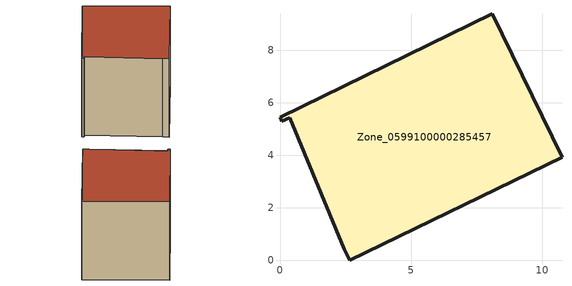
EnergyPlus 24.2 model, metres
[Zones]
Zone_0599100000285457
 floor ground (C_G): 2.46,0.42 0.36,5.44 0.07,5.3 0,5.45 8.1,9.39 10.76,3.93 2.66,0 z0
 wall outside (C_F): 2.66,0 10.76,3.93 8.1,9.39 0,5.45 0.07,5.3 0.36,5.44 2.46,0.42 2.66,0 z0:5.93
 roof outside (C_R): 0.36,5.44 2.46,0.42 2.66,0 10.76,3.93 8.1,9.39 0,5.45 0.07,5.3 z5.93
[BUILDING]
Pand.0599100000285457: North Axis=0; Terrain=City; Loads Convergence Tolerance Value=0.04; Temperature Convergence Tolerance Value=0.4; Solar Distribution=FullExterior; Maximum Number of Warmup Days=25; Minimum Number of Warmup Days=1
[Site:Location]
Rotterdam.The.Hague.AP_ZH_NLD Design_Conditions: Latitude=51.96; Longitude=4.45; Time Zone=1; Elevation=-4.5
[SITE:GROUNDTEMPERATURE:BUILDINGSURFACE]
18, 18, 18, 18, 18, 18, 18, 18, 18, 18, 18, 18
[MATERIAL] Thermal Absorptance=0.9; Solar Absorptance=0.7; Visible Absorptance=0.7
Name | Roughness | Thickness | Conductivity | Density | Specific Heat
G.TI.1965-1974 | MediumSmooth | 0.15 | 0.882353 | 540 | 1210
F.TI.1965-1974 | Rough | 0.3 | 0.697674 | 1920 | 840
R.TI.1965-1974 | MediumRough | 0.2 | 0.232558 | 1500 | 1000
[CONSTRUCTION]
C_G: G.TI.1965-1974
C_F: F.TI.1965-1974
C_R: R.TI.1965-1974
[ZONE]
Zone_0599100000285457: Type=1; Multiplier=1; Ceiling Height=Autocalculate; Volume=Autocalculate; Floor Area=autocalculate; Part of Total Floor Area=Yes
[ZONEINFILTRATION:DESIGNFLOWRATE]
Infil_Zone_0599100000285457: Zone or ZoneList or Space or SpaceList=Zone_0599100000285457; Schedule=AlwaysOn; Design Flow Rate Calculation Method=Flow/Area; Flow Rate per Floor Area=0.003; Constant Term Coefficient=1; Temperature Term Coefficient=0; Velocity Term Coefficient=0; Velocity Squared Term Coefficient=0
[HVACTEMPLATE:ZONE:IDEALLOADSAIRSYSTEM]
Zone_0599100000285457: Maximum Heating Supply Air Temperature=50; Minimum Cooling Supply Air Temperature=13; Maximum Heating Supply Air Humidity Ratio=0.0156; Minimum Cooling Supply Air Humidity Ratio=0.0077; Heating Limit=NoLimit; Cooling Limit=NoLimit; Dehumidification Control Type=ConstantSensibleHeatRatio; Cooling Sensible Heat Ratio=0.7; Dehumidification Setpoint=60; Humidification Control Type=None; Humidification Setpoint=30; Outdoor Air Method=None; Outdoor Air Flow Rate per Person=0.00944; Outdoor Air Flow Rate per Zone Floor Area=0; Outdoor Air Flow Rate per Zone=0; Demand Controlled Ventilation Type=None; Outdoor Air Economizer Type=NoEconomizer; Heat Recovery Type=None; Sensible Heat Recovery Effectiveness=0.7; Latent Heat Recovery Effectiveness=0.65
[ZONECONTROL:THERMOSTAT]
ThermostatControl_Zone_0599100000285457: Zone or ZoneList=Zone_0599100000285457; Control Type Schedule=DualSetpointControlType; Control 1=Thermostat_Zone_0599100000285457; Temperature Difference Between Cutout And Setpoint=0
[THERMOSTATSETPOINT:DUALSETPOINT]
Thermostat_Zone_0599100000285457: Heating Setpoint Temperature Schedule=HeatingSetpoint_Zone_0599100000285457; Cooling Setpoint Temperature Schedule=CoolingSetpoint_Zone_0599100000285457
[SCHEDULE:COMPACT]
HeatingSetpoint_Zone_0599100000285457: Through: 12/31, For: AllDays, Until: 24:00, 21
CoolingSetpoint_Zone_0599100000285457: Through: 12/31, For: AllDays, Until: 24:00, 24
DualSetpointControlType: Through: 12/31, For: AllDays, Until: 24:00, 4
AlwaysOn: Through: 12/31, For: AllDays, Until: 24:00, 1
